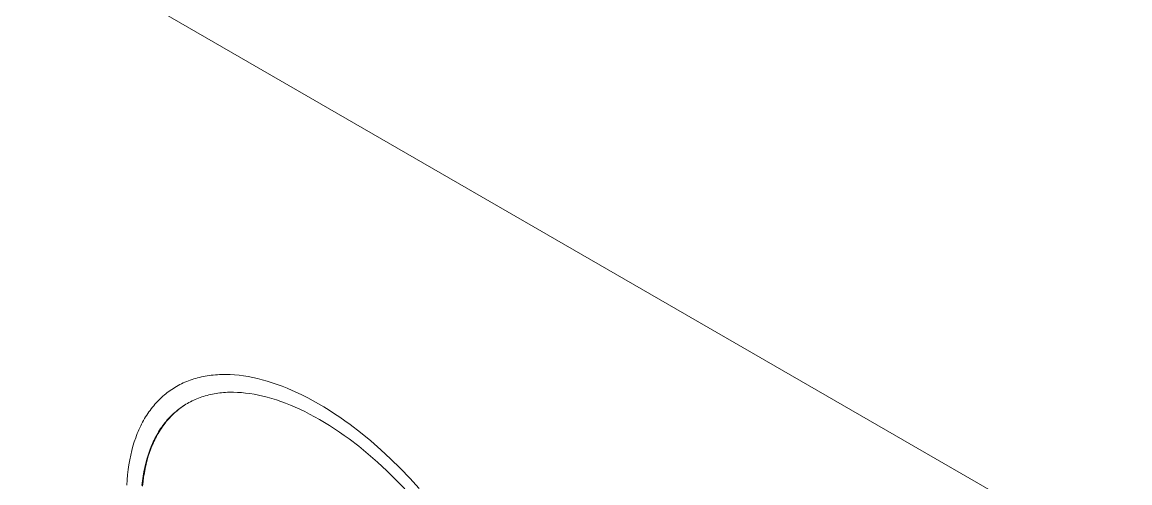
# Model space of a CAD drawing. Header units: inches. Extents: x -8 to 201, y -1 to 136.
# Drawn here: x 144.909 to 147.503, y 70.995 to 72.074 of the extents above; entities that cross this region are included whole.
import ezdxf

# ---------------------------------------------------------------- set-up
doc = ezdxf.new("R2010")
doc.units = ezdxf.units.IN
doc.layers.add('ZANO_R', color=7, linetype='Continuous', lineweight=0)

msp = doc.modelspace()

# ---------------------------------------------------------------- linework, layer by layer
at = {"layer": 'ZANO_R'}
for p, q in [((139.2675, 75.54418), (184.06622, 49.67963)), ((145.33804, 71.24521), (145.34265, 71.24599)), ((145.34265, 71.24599), (145.34731, 71.24669)), ((145.34731, 71.24669), (145.35201, 71.24729)), ((145.35201, 71.24729), (145.35675, 71.24782)), ((145.35675, 71.24782), (145.36154, 71.24825)), ((145.36154, 71.24825), (145.36637, 71.24859)), ((145.36637, 71.24859), (145.37125, 71.24885)), ((145.37125, 71.24885), (145.37617, 71.24902)), ((145.37617, 71.24902), (145.38113, 71.2491)), ((145.38113, 71.2491), (145.38613, 71.24909)), ((145.38613, 71.24909), (145.39626, 71.24881)), ((145.39626, 71.24881), (145.40656, 71.24816)), ((145.40656, 71.24816), (145.41701, 71.24716)), ((145.41701, 71.24716), (145.42761, 71.24579)), ((145.42761, 71.24579), (145.43837, 71.24406)), ((145.26702, 71.21887), (145.27079, 71.22109)), ((145.27079, 71.22109), (145.27462, 71.22323)), ((145.27462, 71.22323), (145.2785, 71.22528)), ((145.2785, 71.22528), (145.28243, 71.22725)), ((145.28243, 71.22725), (145.28641, 71.22914)), ((145.28641, 71.22914), (145.29044, 71.23095)), ((145.29044, 71.23095), (145.29452, 71.23267)), ((145.29452, 71.23267), (145.29865, 71.2343)), ((145.29865, 71.2343), (145.30284, 71.23586)), ((145.30284, 71.23586), (145.30707, 71.23732)), ((145.30707, 71.23732), (145.31135, 71.23871)), ((145.31135, 71.23871), (145.31568, 71.24)), ((145.31568, 71.24), (145.32006, 71.24122)), ((145.32006, 71.24122), (145.32448, 71.24234)), ((145.32448, 71.24234), (145.32895, 71.24339)), ((145.32895, 71.24339), (145.33347, 71.24434)), ((145.33347, 71.24434), (145.33804, 71.24521)), ((145.43837, 71.24406), (145.44927, 71.24196)), ((145.44927, 71.24196), (145.46032, 71.2395)), ((145.46032, 71.2395), (145.47151, 71.23666)), ((145.47151, 71.23666), (145.48283, 71.23345)), ((145.48283, 71.23345), (145.49429, 71.22986)), ((145.49429, 71.22986), (145.50588, 71.2259)), ((145.50588, 71.2259), (145.5176, 71.22156)), ((145.5176, 71.22156), (145.52944, 71.21684)), ((145.23231, 71.19219), (145.23553, 71.19522)), ((145.23553, 71.19522), (145.2388, 71.19818)), ((145.2388, 71.19818), (145.24214, 71.20105)), ((145.24214, 71.20105), (145.24552, 71.20384)), ((145.24552, 71.20384), (145.24897, 71.20655)), ((145.24897, 71.20655), (145.25247, 71.20917)), ((145.25247, 71.20917), (145.25603, 71.21172)), ((145.25603, 71.21172), (145.25964, 71.21419)), ((145.25964, 71.21419), (145.2633, 71.21657)), ((145.2633, 71.21657), (145.26702, 71.21887)), ((145.32216, 71.19373), (145.31831, 71.19221)), ((145.32606, 71.19518), (145.32216, 71.19373)), ((145.33, 71.19654), (145.32606, 71.19518)), ((145.33399, 71.19783), (145.33, 71.19654)), ((145.33802, 71.19904), (145.33399, 71.19783)), ((145.3421, 71.20017), (145.33802, 71.19904)), ((145.34622, 71.20122), (145.3421, 71.20017)), ((145.35038, 71.20219), (145.34622, 71.20122)), ((145.35459, 71.20308), (145.35038, 71.20219)), ((145.35884, 71.20389), (145.35459, 71.20308)), ((145.36314, 71.20462), (145.35884, 71.20389)), ((145.36747, 71.20526), (145.36314, 71.20462)), ((145.37185, 71.20583), (145.36747, 71.20526)), ((145.37627, 71.20632), (145.37185, 71.20583)), ((145.38073, 71.20672), (145.37627, 71.20632)), ((145.38523, 71.20704), (145.38073, 71.20672)), ((145.38977, 71.20728), (145.38523, 71.20704)), ((145.39435, 71.20744), (145.38977, 71.20728)), ((145.39897, 71.20751), (145.39435, 71.20744)), ((145.40363, 71.2075), (145.39897, 71.20751)), ((145.41307, 71.20724), (145.40363, 71.2075)), ((145.42265, 71.20664), (145.41307, 71.20724)), ((145.43239, 71.2057), (145.42265, 71.20664)), ((145.44226, 71.20443), (145.43239, 71.2057)), ((145.45228, 71.20282), (145.44226, 71.20443)), ((145.46243, 71.20086), (145.45228, 71.20282)), ((145.47272, 71.19857), (145.46243, 71.20086)), ((145.48314, 71.19592), (145.47272, 71.19857)), ((145.49369, 71.19293), (145.48314, 71.19592)), ((145.52944, 71.21684), (145.5414, 71.21173)), ((145.5414, 71.21173), (145.55347, 71.20624)), ((145.55347, 71.20624), (145.56566, 71.20037)), ((145.56566, 71.20037), (145.57795, 71.1941)), ((145.57795, 71.1941), (145.59035, 71.18745)), ((145.20867, 71.1651), (145.21142, 71.16876)), ((145.21142, 71.16876), (145.21422, 71.17234)), ((145.21422, 71.17234), (145.21709, 71.17585)), ((145.21709, 71.17585), (145.22001, 71.17928)), ((145.22001, 71.17928), (145.223, 71.18262)), ((145.223, 71.18262), (145.22604, 71.18589)), ((145.22604, 71.18589), (145.22915, 71.18908)), ((145.22915, 71.18908), (145.23231, 71.19219)), ((145.27589, 71.16788), (145.27268, 71.16536)), ((145.2781, 71.16923), (145.27498, 71.16679)), ((145.27915, 71.17033), (145.27589, 71.16788)), ((145.28126, 71.17159), (145.2781, 71.16923)), ((145.28246, 71.1727), (145.27915, 71.17033)), ((145.28447, 71.17388), (145.28126, 71.17159)), ((145.28583, 71.175), (145.28246, 71.1727)), ((145.28773, 71.1761), (145.28447, 71.17388)), ((145.28924, 71.17722), (145.28583, 71.175)), ((145.29104, 71.17825), (145.28773, 71.1761)), ((145.2927, 71.17936), (145.28924, 71.17722)), ((145.29622, 71.18143), (145.2927, 71.17936)), ((145.29978, 71.18342), (145.29622, 71.18143)), ((145.30339, 71.18533), (145.29978, 71.18342)), ((145.30705, 71.18717), (145.30339, 71.18533)), ((145.31076, 71.18892), (145.30705, 71.18717)), ((145.31451, 71.1906), (145.31076, 71.18892)), ((145.31831, 71.19221), (145.31451, 71.1906)), ((145.50436, 71.1896), (145.49369, 71.19293)), ((145.51516, 71.18591), (145.50436, 71.1896)), ((145.52607, 71.18186), (145.51516, 71.18591)), ((145.5371, 71.17747), (145.52607, 71.18186)), ((145.54823, 71.17271), (145.5371, 71.17747)), ((145.55948, 71.1676), (145.54823, 71.17271)), ((145.57083, 71.16213), (145.55948, 71.1676)), ((145.59035, 71.18745), (145.60286, 71.1804)), ((145.60286, 71.1804), (145.61538, 71.17299)), ((145.61538, 71.17299), (145.62786, 71.16529)), ((145.19351, 71.1415), (145.19588, 71.14563)), ((145.19588, 71.14563), (145.19831, 71.14968)), ((145.19831, 71.14968), (145.20081, 71.15365)), ((145.20081, 71.15365), (145.20337, 71.15754)), ((145.20337, 71.15754), (145.20599, 71.16136)), ((145.20599, 71.16136), (145.20867, 71.1651)), ((145.24892, 71.14248), (145.2462, 71.13929)), ((145.24918, 71.14173), (145.24657, 71.1386)), ((145.2517, 71.1456), (145.24892, 71.14248)), ((145.25185, 71.14479), (145.24918, 71.14173)), ((145.25454, 71.14864), (145.2517, 71.1456)), ((145.25456, 71.14779), (145.25185, 71.14479)), ((145.25743, 71.15161), (145.25454, 71.14864)), ((145.25733, 71.15071), (145.25456, 71.14779)), ((145.26014, 71.15357), (145.25733, 71.15071)), ((145.26037, 71.15451), (145.25743, 71.15161)), ((145.26301, 71.15635), (145.26014, 71.15357)), ((145.26337, 71.15733), (145.26037, 71.15451)), ((145.26593, 71.15907), (145.26301, 71.15635)), ((145.26642, 71.16008), (145.26337, 71.15733)), ((145.2689, 71.16171), (145.26593, 71.15907)), ((145.26953, 71.16276), (145.26642, 71.16008)), ((145.27191, 71.16429), (145.2689, 71.16171)), ((145.27268, 71.16536), (145.26953, 71.16276)), ((145.27498, 71.16679), (145.27191, 71.16429)), ((145.58228, 71.15629), (145.57083, 71.16213)), ((145.59383, 71.15009), (145.58228, 71.15629)), ((145.60547, 71.14352), (145.59383, 71.15009)), ((145.61714, 71.13663), (145.60547, 71.14352)), ((145.62786, 71.16529), (145.64028, 71.15729)), ((145.64028, 71.15729), (145.65264, 71.14899)), ((145.65264, 71.14899), (145.66493, 71.14041)), ((145.18064, 71.11517), (145.18262, 71.11975)), ((145.18262, 71.11975), (145.18467, 71.12425)), ((145.18467, 71.12425), (145.18678, 71.12868)), ((145.18678, 71.12868), (145.18896, 71.13303)), ((145.18896, 71.13303), (145.1912, 71.1373)), ((145.1912, 71.1373), (145.19351, 71.1415)), ((145.23104, 71.11861), (145.22871, 71.11491)), ((145.23203, 71.11839), (145.2298, 71.11478)), ((145.23342, 71.12224), (145.23104, 71.11861)), ((145.23432, 71.12193), (145.23203, 71.11839)), ((145.23586, 71.12579), (145.23342, 71.12224)), ((145.23666, 71.1254), (145.23432, 71.12193)), ((145.23836, 71.12928), (145.23586, 71.12579)), ((145.23906, 71.1288), (145.23666, 71.1254)), ((145.24092, 71.13269), (145.23836, 71.12928)), ((145.24151, 71.13213), (145.23906, 71.1288)), ((145.24353, 71.13602), (145.24092, 71.13269)), ((145.24402, 71.1354), (145.24151, 71.13213)), ((145.2462, 71.13929), (145.24353, 71.13602)), ((145.24657, 71.1386), (145.24402, 71.1354)), ((145.62876, 71.12946), (145.61714, 71.13663)), ((145.64032, 71.122), (145.62876, 71.12946)), ((145.65183, 71.11428), (145.64032, 71.122)), ((145.66493, 71.14041), (145.67715, 71.13155)), ((145.67715, 71.13155), (145.70138, 71.11303)), ((145.16867, 71.08105), (145.17175, 71.09117)), ((145.17175, 71.09117), (145.17511, 71.10099)), ((145.17511, 71.10099), (145.17688, 71.10579)), ((145.17688, 71.10579), (145.17873, 71.11052)), ((145.17873, 71.11052), (145.18064, 71.11517)), ((145.21601, 71.09123), (145.2141, 71.08704)), ((145.21757, 71.09175), (145.21573, 71.08768)), ((145.21798, 71.09535), (145.21601, 71.09123)), ((145.21946, 71.09575), (145.21757, 71.09175)), ((145.22, 71.09941), (145.21798, 71.09535)), ((145.22142, 71.09969), (145.21946, 71.09575)), ((145.22209, 71.10339), (145.22, 71.09941)), ((145.22343, 71.10356), (145.22142, 71.09969)), ((145.22424, 71.1073), (145.22209, 71.10339)), ((145.22549, 71.10737), (145.22343, 71.10356)), ((145.22645, 71.11114), (145.22424, 71.1073)), ((145.22762, 71.11111), (145.22549, 71.10737)), ((145.22871, 71.11491), (145.22645, 71.11114)), ((145.2298, 71.11478), (145.22762, 71.11111)), ((145.66328, 71.10629), (145.65183, 71.11428)), ((145.67467, 71.09804), (145.66328, 71.10629)), ((145.69723, 71.08079), (145.67467, 71.09804)), ((145.70138, 71.11303), (145.72528, 71.09347)), ((145.72528, 71.09347), (145.74883, 71.07293)), ((145.16336, 71.05995), (145.16588, 71.07064)), ((145.16588, 71.07064), (145.16867, 71.08105)), ((145.2071, 71.06957), (145.20398, 71.06042)), ((145.20741, 71.06635), (145.20449, 71.05737)), ((145.20876, 71.07404), (145.2071, 71.06957)), ((145.21056, 71.07508), (145.20741, 71.06635)), ((145.21048, 71.07844), (145.20876, 71.07404)), ((145.21226, 71.08277), (145.21048, 71.07844)), ((145.21395, 71.08354), (145.21056, 71.07508)), ((145.2141, 71.08704), (145.21226, 71.08277)), ((145.21573, 71.08768), (145.21395, 71.08354)), ((145.71949, 71.06257), (145.69723, 71.08079)), ((145.74883, 71.07293), (145.77198, 71.05145)), ((145.15919, 71.03769), (145.16113, 71.04896)), ((145.16113, 71.04896), (145.16336, 71.05995)), ((145.19851, 71.04131), (145.19616, 71.03134)), ((145.19939, 71.03864), (145.19722, 71.0289)), ((145.20111, 71.051), (145.19851, 71.04131)), ((145.20182, 71.04813), (145.19939, 71.03864)), ((145.20398, 71.06042), (145.20111, 71.051)), ((145.20449, 71.05737), (145.20182, 71.04813)), ((145.74142, 71.04344), (145.71949, 71.06257)), ((145.76298, 71.02344), (145.74142, 71.04344)), ((145.77198, 71.05145), (145.79471, 71.02909)), ((145.15513, 71.00219), (145.15619, 71.01431)), ((145.15619, 71.01431), (145.15754, 71.02614)), ((145.15754, 71.02614), (145.15919, 71.03769)), ((145.19408, 71.02111), (145.19228, 71.01062)), ((145.19529, 71.0189), (145.19362, 71.00866)), ((145.19616, 71.03134), (145.19408, 71.02111)), ((145.19722, 71.0289), (145.19529, 71.0189)), ((145.78415, 71.00261), (145.76298, 71.02344)), ((145.79471, 71.02909), (145.81698, 71.00591)), ((145.15439, 70.9898), (145.15513, 71.00219)), ((145.19074, 70.99986), (145.18948, 70.98883)), ((145.19228, 71.01062), (145.19074, 70.99986)), ((145.1922, 70.99816), (145.19104, 70.98743)), ((145.19362, 71.00866), (145.1922, 70.99816)), ((145.80489, 70.98102), (145.78415, 71.00261)), ((145.81698, 71.00591), (145.83875, 70.98195))]:
    msp.add_line(p, q, dxfattribs=at)

doc.saveas('drawing.dxf')
